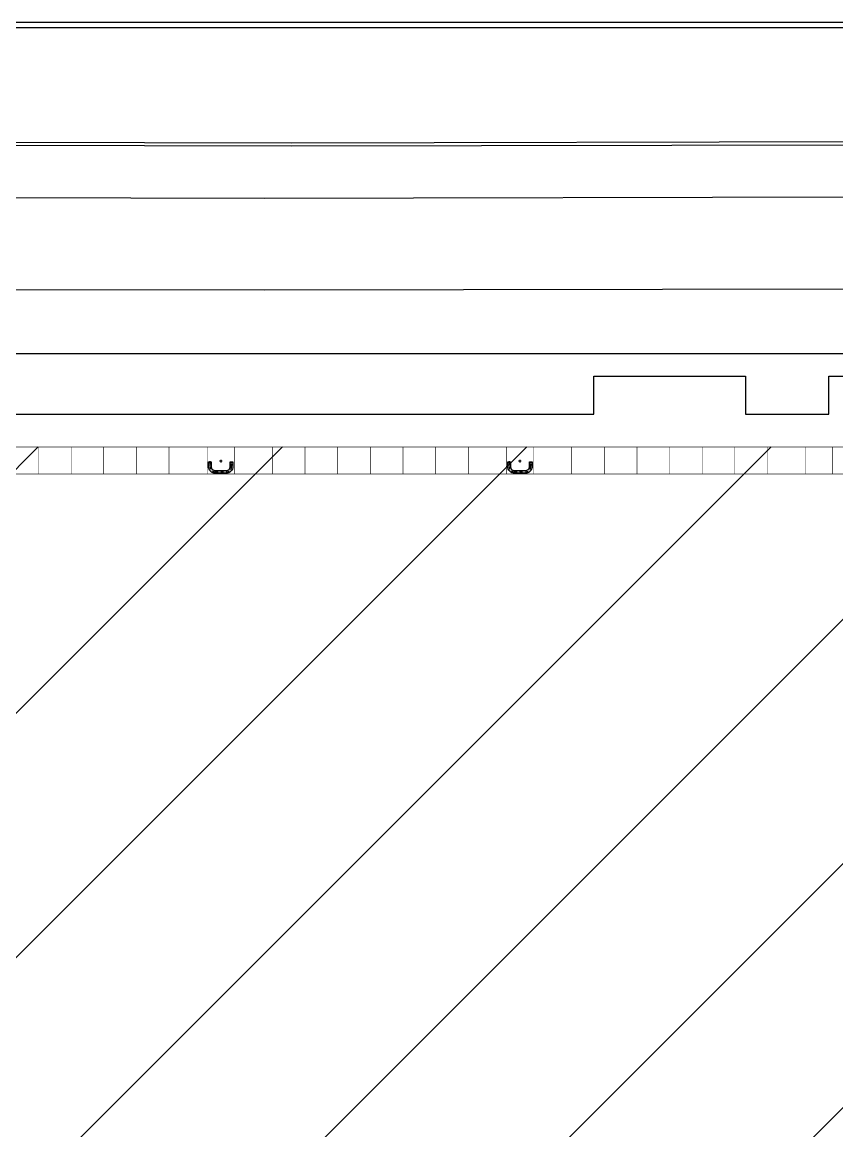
# Model space of a CAD drawing. Header units: millimetres. Extents: x 64 to 660, y 33 to 427.
# Drawn here: x 252.21 to 282.16, y 386.65 to 427.41 of the extents above; entities that cross this region are included whole.
import ezdxf

# ---------------------------------------------------------------- set-up
doc = ezdxf.new("R2010")
doc.units = ezdxf.units.MM
for name, pattern in [('CONTIN', [0]), ('DASHDOT', [1, 0.5, -0.25, 0, -0.25]), ('HIDDEN', [0.375, 0.25, -0.125])]:
    doc.linetypes.add(name, pattern=pattern)
for name, color, linetype in [('A-CARP-DEFENSAS', 37, 'Continuous'), ('A-PAV-JUNTA-CONTRACCION-02', 251, 'CONTIN'), ('A-PAV-JUNTA-DILATACION', 251, 'Continuous'), ('A-PAV-JUNTA-EXPANSION', 251, 'Continuous'), ('Contorno', 7, 'Continuous')]:
    doc.layers.add(name, color=color, linetype=linetype)
doc.layers.add('H-1', color=7, linetype='Continuous', lineweight=18, true_color=0xffffff)

# ---------------------------------------------------------------- blocks, each defined once
blk = doc.blocks.new('*U13')
at = {"true_color": 0xf3e03b}
h = blk.add_hatch(color=53, dxfattribs=at)
h.dxf.hatch_style = 1
edge = h.paths.add_edge_path()
edge.add_line((-0.35, -0.025), (-0.35, -0.2))
edge.add_arc((-0.2, -0.2), 0.15, 180, 270)
edge.add_line((-0.2, -0.35), (0.2, -0.35))
edge.add_arc((0.2, -0.2), 0.15, 270, 360)
edge.add_line((0.35, -0.2), (0.35, -0.025))
edge.add_line((0.35, -0.025), (0.45, -0.025))
edge.add_line((0.45, -0.025), (0.45, -0.2))
edge.add_arc((0.2, -0.2), 0.25, -90, 0, ccw=False)
edge.add_line((0.2, -0.45), (-0.2, -0.45))
edge.add_arc((-0.2, -0.2), 0.25, 180, 270, ccw=False)
edge.add_line((-0.45, -0.2), (-0.45, -0.025))
edge.add_line((-0.45, -0.025), (-0.35, -0.025))
at = {"color": 253, "linetype": 'DASHDOT', "ltscale": 0.2}
for p, q in [((0.05, 0), (-0.05, 0)), ((0, 0.05), (0, -0.05))]:
    blk.add_line(p, q, dxfattribs=at)
blk.add_lwpolyline([(-0.4, 0), (-0.4, -0.2, 0.414214), (-0.2, -0.4), (0.2, -0.4, 0.414214), (0.4, -0.2), (0.4, 0)], format="xyb", dxfattribs=at)
blk.add_lwpolyline([(-0.35, -0.025), (-0.35, -0.2, 0.414214), (-0.2, -0.35), (0.2, -0.35, 0.414214), (0.35, -0.2), (0.35, -0.025), (0.45, -0.025), (0.45, -0.2, -0.414214), (0.2, -0.45), (-0.2, -0.45, -0.414214), (-0.45, -0.2), (-0.45, -0.025)], format="xyb", close=True)
at = {"color": 251, "linetype": 'HIDDEN', "ltscale": 0.1}
for centre in [(-0.4, -0.1), (0, -0.4), (0.4, -0.1)]:
    blk.add_circle(centre, 0.05, dxfattribs=at)

msp = doc.modelspace()

# ---------------------------------------------------------------- hatches: boundary and pattern name
at = {"layer": 'H-1'}
h = msp.add_hatch(dxfattribs=at)
h.set_pattern_fill('ANSI31', color=253, scale=2)
h.set_pattern_definition([(45, (-4639.8004, -1418.538), (-4.490128, 4.490128), [])])
h.paths.add_polyline_path([(248.025, 411.801), (193.113, 411.801), (193.113, 282.207), (248.025, 282.207)])
h.paths.add_polyline_path([(313.397, 411.801), (248.025, 411.801), (248.025, 282.207), (313.397, 282.207)])
h.paths.add_polyline_path([(391.92, 411.801), (313.397, 411.801), (313.397, 282.207), (391.92, 282.207)])

# ---------------------------------------------------------------- linework, layer by layer
at = {"layer": 'A-PAV-JUNTA-CONTRACCION-02', "const_width": 0.02}
for points in [[(252.813, 411.791), (252.813, 410.801)], [(254.013, 411.791), (254.013, 410.801)], [(255.213, 411.791), (255.213, 410.801)], [(256.413, 411.791), (256.413, 410.801)], [(257.613, 411.791), (257.613, 410.801)], [(261.413, 411.791), (261.413, 410.801)], [(262.613, 411.791), (262.613, 410.801)], [(263.813, 411.791), (263.813, 410.801)], [(265.013, 411.791), (265.013, 410.801)], [(266.213, 411.791), (266.213, 410.801)], [(267.413, 411.791), (267.413, 410.801)], [(268.613, 411.791), (268.613, 410.801)], [(272.413, 411.791), (272.413, 410.801)], [(273.613, 411.791), (273.613, 410.801)], [(274.813, 411.791), (274.813, 410.801)], [(276.013, 411.791), (276.013, 410.801)], [(277.213, 411.791), (277.213, 410.801)], [(278.413, 411.791), (278.413, 410.801)], [(279.613, 411.791), (279.613, 410.801)]]:
    msp.add_lwpolyline(points, dxfattribs=at)
at = {"layer": 'A-PAV-JUNTA-DILATACION', "const_width": 0.02}
msp.add_lwpolyline([(194.113, 410.801), (390.938, 410.801)], dxfattribs=at)
at = {"layer": 'A-PAV-JUNTA-EXPANSION', "const_width": 0.02}
for points in [[(193.123, 282.211), (391.903, 282.211), (391.903, 411.791), (193.123, 411.791)], [(260.013, 410.801), (259.013, 410.801), (259.013, 411.791), (260.013, 411.791)], [(271.013, 410.801), (270.013, 410.801), (270.013, 411.791), (271.013, 411.791)], [(282.013, 410.801), (281.013, 410.801), (281.013, 411.791), (282.013, 411.791)]]:
    msp.add_lwpolyline(points, close=True, dxfattribs=at)
at = {"layer": 'Contorno', "color": 252, "linetype": 'ByBlock'}
for p, q in [((70.173, 427.413, 0), (575.342, 427.413, 0)), ((70.189, 427.213, 0), (575.342, 427.213, 0)), ((262.111, 422.966), (187.387, 423.147)), ((398.645, 423.244), (262.111, 422.966)), ((262.111, 422.866), (398.645, 423.144)), ((187.387, 423.047), (262.111, 422.866)), ((261.107, 420.935), (186.385, 421.116)), ((397.647, 421.213), (261.107, 420.935)), ((397.65, 417.832), (261.107, 417.554)), ((261.107, 417.554), (186.385, 417.736))]:
    msp.add_line(p, q, dxfattribs=at)
at = {"layer": 'Contorno', "color": 252}
for p, q in [((191.913, 415.231), (408.813, 415.231, 0)), ((245.801, 413.001), (273.226, 413.001)), ((278.801, 413.001), (281.863, 413.001))]:
    msp.add_line(p, q, dxfattribs=at)
for points in [[(273.226, 413.001), (273.226, 414.401), (278.801, 414.401), (278.801, 413.001)], [(281.863, 413.001), (281.863, 414.401), (292.863, 414.401), (292.863, 413.001)]]:
    msp.add_lwpolyline(points, dxfattribs=at)

# ---------------------------------------------------------------- block references
at = {"layer": 'A-CARP-DEFENSAS'}
for p in [(259.513, 411.276), (270.513, 411.276)]:
    msp.add_blockref('*U13', p, dxfattribs=at)

doc.saveas('drawing.dxf')
